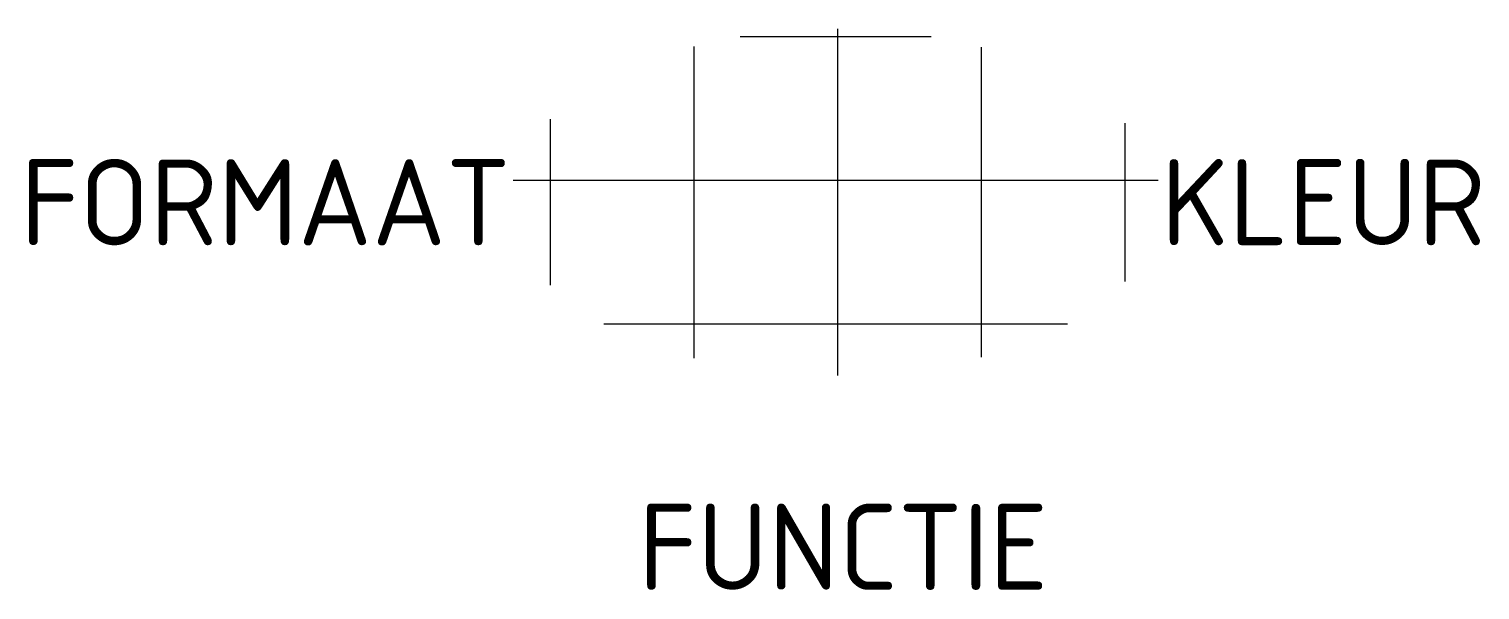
# Model space of a CAD drawing. Extents: x -16.8 to 13.5, y -8.1 to 3.6.
import ezdxf
from ezdxf.enums import TextEntityAlignment as Align

# ---------------------------------------------------------------- set-up
doc = ezdxf.new("R2010")
doc.units = 0
doc.styles.add('NLCS-ISO', font='NLCS-ISO.ttf')

msp = doc.modelspace()

# ---------------------------------------------------------------- linework, layer by layer
at = {"ltscale": 0.1}
for p, q in [((-1.994, 3.461), (1.994, 3.461)), ((0.039, -3.621), (0.039, 3.621)), ((-2.961, -3.258), (-2.961, 3.258)), ((3.039, -3.238), (3.039, 3.238)), ((-5.961, -1.734), (-5.961, 1.734)), ((6.039, -1.655), (6.039, 1.655)), ((-6.735, 0.461), (6.735, 0.461)), ((-4.841, -2.539), (4.841, -2.539))]:
    msp.add_line(p, q, dxfattribs=at)

# ---------------------------------------------------------------- texts
at = {"style": 'NLCS-ISO'}
msp.add_attdef('FORMAAT', text='60x60', height=1.8, dxfattribs=at).set_placement((-6.79, 0), align=Align.MIDDLE_RIGHT)
msp.add_attdef('KLEUR', text='G', height=1.8, dxfattribs=at).set_placement((6.79, 0), align=Align.MIDDLE_LEFT)
at = {"style": 'NLCS-ISO', "flags": 1}
msp.add_attdef('FUNCTIE', text='', height=1.8, dxfattribs=at).set_placement((0.155, -7.205), align=Align.MIDDLE_CENTER)

doc.saveas('drawing.dxf')
